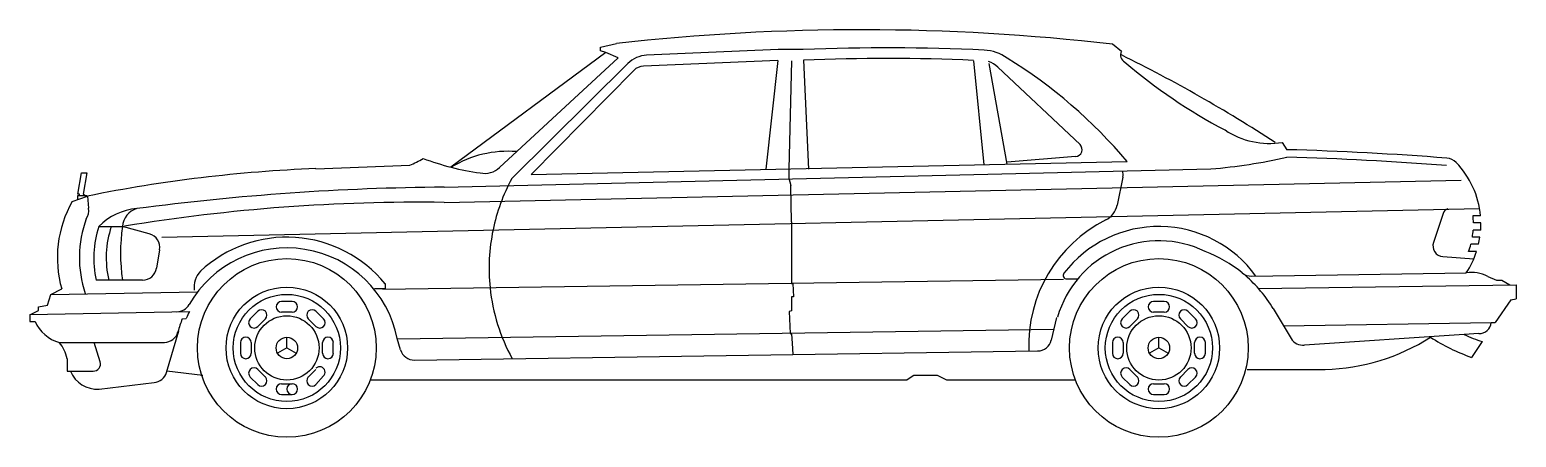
# Model space of a CAD drawing. Extents: x -5.12 to 0.16, y 0 to 1.45.
import ezdxf

# ---------------------------------------------------------------- set-up
doc = ezdxf.new("R2010")
doc.units = 0
doc.header["$MEASUREMENT"] = 0
doc.layers.add('01', color=1, linetype='CONTINUOUS')
doc.layers.add('02', color=2, linetype='CONTINUOUS')

msp = doc.modelspace()

# ---------------------------------------------------------------- linework, layer by layer
at = {"layer": '01'}
for p, q in [((-2.4587, 1.3779), (-2.9256, 1.3578)), ((-2.3698, 1.3779), (-2.4587, 1.3779)), ((-3.4049, 0.9194), (-2.9928, 1.3284)), ((-2.46, 1.3397), (-2.9374, 1.3192)), ((-2.46, 1.3397), (-2.5024, 0.9525)), ((-2.4112, 1.3384), (-2.4198, 0.9525)), ((-2.3681, 1.3399), (-2.35, 0.9525)), ((-1.764, 1.3384), (-1.728, 0.9687)), ((-1.7097, 1.328), (-1.6461, 0.9705)), ((-3.3361, 0.9336), (-2.9714, 1.304)), ((-1.6779, 1.3154), (-1.3854, 1.0406)), ((-3.6454, 0.8887), (-0.9205, 0.9541)), ((-3.3361, 0.9336), (-1.218, 0.9798)), ((-2.4198, 0.9525), (-2.4198, 0.9207)), ((-1.4012, 0.9975), (-1.6451, 0.9779)), ((-4.9471, 0.8636), (-4.9344, 0.9398)), ((-4.9344, 0.9398), (-4.9154, 0.9398)), ((-4.9154, 0.9398), (-4.9281, 0.8636)), ((-3.6454, 0.8347), (-0.0317, 0.9136)), ((-2.4198, 0.9207), (-2.4136, 0.8954)), ((-1.2337, 0.925), (-1.2541, 0.8251)), ((-4.9149, 0.8584), (-4.9487, 0.8584)), ((-4.9487, 0.8584), (-4.9487, 0.8455)), ((-4.9408, 0.8636), (-4.9471, 0.8636)), ((-4.9408, 0.8572), (-4.9408, 0.8636)), ((-4.9281, 0.8636), (-4.9154, 0.8572)), ((-4.9122, 0.8572), (-4.909, 0.8138)), ((-2.4112, 0.7656), (-2.4136, 0.8954)), ((-4.6487, 0.7112), (0.0341, 0.8134)), ((-0.0952, 0.7954), (-0.1295, 0.6923)), ((-4.8727, 0.7493), (-4.7884, 0.7493)), ((-4.693, 0.7233), (-4.7884, 0.7493)), ((-2.4112, 0.7656), (-2.4112, 0.5463)), ((-4.6562, 0.6659), (-4.667, 0.6012)), ((-0.0961, 0.6423), (0.0138, 0.6344)), ((-0.7762, 0.5726), (-0.0132, 0.5842)), ((-4.7171, 0.5588), (-4.8814, 0.5588)), ((-3.8626, 0.5266), (-1.4441, 0.5621)), ((-3.8549, 0.5461), (-3.8549, 0.5271)), ((-2.4112, 0.5463), (-2.4061, 0.5463)), ((-2.4061, 0.5463), (-2.4037, 0.4988)), ((-1.4324, 0.5627), (-1.3935, 0.5633)), ((-0.7512, 0.5285), (0.1646, 0.5423)), ((-5.0424, 0.508), (-4.5212, 0.5171)), ((-4.1851, 0.4826), (-4.2232, 0.4826)), ((-3.8549, 0.5271), (-3.893, 0.5271)), ((-2.4037, 0.4988), (-2.4112, 0.4988)), ((-2.4112, 0.4988), (-2.4112, 0.4489)), ((-1.0863, 0.4826), (-1.1244, 0.4826)), ((-5.1179, 0.4369), (-4.5504, 0.4467)), ((-4.5759, 0.4209), (-4.5615, 0.4226)), ((-4.3075, 0.4477), (-4.3344, 0.4208)), ((-4.1851, 0.4445), (-4.2232, 0.4445)), ((-4.074, 0.4208), (-4.1009, 0.4477)), ((-2.4112, 0.4489), (-2.4187, 0.4465)), ((-2.4187, 0.4465), (-2.416, 0.3692)), ((-1.4875, 0.3456), (-1.4675, 0.4263)), ((-1.2087, 0.4477), (-1.2356, 0.4208)), ((-1.0863, 0.4445), (-1.1244, 0.4445)), ((-0.9752, 0.4208), (-1.0021, 0.4477)), ((-0.699, 0.4572), (-0.6355, 0.3515)), ((-4.6317, 0.2308), (-4.5885, 0.3785)), ((-4.2805, 0.4208), (-4.3075, 0.3938)), ((-4.1009, 0.3938), (-4.1279, 0.4208)), ((-3.8114, 0.3496), (-1.4781, 0.3838)), ((-1.1817, 0.4208), (-1.2087, 0.3938)), ((-1.0021, 0.3938), (-1.0291, 0.4208)), ((-0.6623, 0.3962), (0.0758, 0.4074)), ((-5.0127, 0.3363), (-4.6394, 0.3371)), ((-4.8677, 0.2678), (-4.8888, 0.3365)), ((-4.3693, 0.3365), (-4.3693, 0.2984)), ((-4.3312, 0.3365), (-4.3312, 0.2984)), ((-4.2042, 0.3175), (-4.2372, 0.2984)), ((-4.2042, 0.3175), (-4.2042, 0.3556)), ((-4.2042, 0.3175), (-4.1712, 0.2984)), ((-4.0772, 0.2984), (-4.0772, 0.3365)), ((-4.0391, 0.2984), (-4.0391, 0.3365)), ((-3.8001, 0.3109), (-3.8118, 0.3509)), ((-2.416, 0.3692), (-2.4112, 0.3665)), ((-2.4112, 0.3665), (-2.4086, 0.3342)), ((-2.4086, 0.3342), (-2.4061, 0.2942)), ((-1.2705, 0.3365), (-1.2705, 0.2984)), ((-1.2324, 0.3365), (-1.2324, 0.2984)), ((-1.1054, 0.3175), (-1.1384, 0.2984)), ((-1.1054, 0.3175), (-1.1054, 0.3556)), ((-1.1054, 0.3175), (-1.0724, 0.2984)), ((-0.9784, 0.2984), (-0.9784, 0.3365)), ((-0.9403, 0.2984), (-0.9403, 0.3365)), ((-0.0204, 0.3649), (-0.5885, 0.327)), ((-3.7505, 0.2743), (-1.5361, 0.3067)), ((-4.9725, 0.2349), (-4.8919, 0.2349)), ((-4.3344, 0.2142), (-4.3075, 0.1873)), ((-4.3075, 0.2412), (-4.2805, 0.2142)), ((-4.1279, 0.2142), (-4.1009, 0.2412)), ((-4.1009, 0.1873), (-4.074, 0.2181)), ((-1.2356, 0.2142), (-1.2087, 0.1873)), ((-1.2087, 0.2412), (-1.1817, 0.2142)), ((-1.0291, 0.2142), (-1.0021, 0.2412)), ((-1.0021, 0.1873), (-0.9752, 0.2142)), ((-4.2232, 0.1905), (-4.1851, 0.1905)), ((-1.1244, 0.1905), (-1.0863, 0.1905)), ((-4.2232, 0.1524), (-4.1851, 0.1524)), ((-1.1244, 0.1524), (-1.0863, 0.1524))]:
    msp.add_line(p, q, dxfattribs=at)
for centre, radius in [((-4.2042, 0.3175), 0.2159), ((-1.1054, 0.3175), 0.2159), ((-4.2042, 0.3175), 0.1905), ((-1.1054, 0.3175), 0.1905), ((-4.2042, 0.3175), 0.1143), ((-1.1054, 0.3175), 0.1143), ((-4.2042, 0.3175), 0.0381), ((-1.1054, 0.3175), 0.0381)]:
    msp.add_circle(centre, radius, dxfattribs=at)
for centre, radius, start, end in [((-2.0674, -5.8007), 7.185, 87.27608, 92.41236), ((-1.7332, 1.224), 0.1524, 54.3534, 87.2761), ((-2.9212, 1.2563), 0.1016, 92.4695, 134.7857), ((-2.0674, -5.8007), 7.1469, 87.56633, 92.41164), ((-1.7324, 1.2621), 0.0762, 44.4213, 73.5408), ((-2.5822, -0.17), 1.7842, 40.126, 58.2883), ((-2.9352, 1.2684), 0.0508, 92.4695, 135.4422), ((-3.4186, 0.6305), 0.386, 85.412, 121.4627), ((-1.4036, 1.0228), 0.0254, 275.3145, 44.4213), ((-1.0664, 2.7974), 1.8491, 274.5256, 282.9828), ((-0.941, -9.8136), 10.8131, 85.45271, 88.46294), ((-2.8154, 0.6008), 0.6701, 151.6112, 168.2811), ((-1.2834, 0.9352), 0.0508, 348.4363, 12.9703), ((-3.5734, -8.0089), 8.8981, 90.46376, 97.51806), ((-4.9591, 0.805), 0.0508, 326.0498, 9.9967), ((-4.7185, 0.5968), 0.2168, 95.0473, 135.3118), ((-4.719, 0.7459), 0.0694, 105.5025, 177.1778), ((-3.7367, -5.6316), 6.467, 89.19057, 99.29609), ((-1.3288, 0.8404), 0.0762, 296.791, 348.4363), ((-0.0711, 0.7874), 0.0254, 106.8043, 161.5651), ((-4.5403, 0.6385), 0.4011, 159.8705, 198.4461), ((-4.5403, 0.6385), 0.3503, 161.5708, 193.1569), ((-4.4958, 0.6385), 0.3503, 161.5708, 193.1569), ((-4.128, 0.6541), 0.6672, 171.7928, 188.2072), ((-1.0697, 0.3274), 0.4984, 116.791, 182.1437), ((-1.1054, 0.3239), 0.4254, 35.8262, 142.4513), ((-4.7063, 0.6743), 0.0508, 350.5377, 74.7449), ((-4.2042, 0.2604), 0.4508, 39.2269, 132.9618), ((-2.8284, 0.6005), 0.6574, 168.026, 186.054), ((-1.1054, 0.3239), 0.3746, 63.9083, 163.9896), ((-0.0934, 0.6803), 0.0381, 161.5651, 265.9144), ((-4.2042, 0.2731), 0.4001, 11.2261, 150.2479), ((-1.1157, 0.2068), 0.4861, 50.8912, 68.8936), ((-4.7171, 0.6096), 0.0508, 270, 350.5377), ((-4.4513, 0.5333), 0.0828, 136.5542, 187.4124), ((-1.4326, 0.5754), 0.0127, 142.4513, 270.8681), ((-0.777, 0.6234), 0.0508, 230.8912, 270.8681), ((-2.8154, 0.6008), 0.6701, 185.9554, 208.6695), ((-1.1157, 0.2068), 0.4861, 31.003, 49.1745), ((-4.2232, 0.4636), 0.0191, 90, 270), ((-4.1851, 0.4636), 0.0191, 270, 90), ((-1.1244, 0.4636), 0.0191, 90, 270), ((-1.0863, 0.4636), 0.0191, 270, 90), ((-4.5956, 0.4968), 0.0508, 270.8681, 330.2479), ((-4.2042, 0.2731), 0.3874, 153.3715, 157.2825), ((-4.294, 0.4342), 0.0191, 315, 135), ((-4.1144, 0.4342), 0.0191, 45, 225), ((-1.1952, 0.4342), 0.0191, 315, 135), ((-1.0156, 0.4342), 0.0191, 45, 225), ((-4.6402, 0.3879), 0.0508, 270.8681, 345.2457), ((-4.2042, 0.2731), 0.4001, 158.3141, 165.2457), ((-4.3209, 0.4073), 0.0191, 135, 315), ((-4.0874, 0.4073), 0.0191, 225, 45), ((-1.2221, 0.4073), 0.0191, 135, 315), ((-0.9886, 0.4073), 0.0191, 225, 45), ((-4.3502, 0.3365), 0.0191, 0, 180), ((-4.0581, 0.3365), 0.0191, 0, 180), ((-1.5369, 0.3575), 0.0508, 270.8681, 346.0677), ((-1.2514, 0.3365), 0.0191, 0, 180), ((-0.9593, 0.3365), 0.0191, 0, 180), ((-0.5919, 0.3777), 0.0508, 211.003, 273.8141), ((-4.8919, 0.2604), 0.0254, 270, 17.1027), ((-4.3502, 0.2984), 0.0191, 180, 0), ((-4.0581, 0.2984), 0.0191, 180, 359.9999), ((-3.7513, 0.3251), 0.0508, 196.3235, 270.8681), ((-1.2514, 0.2984), 0.0191, 180, 0), ((-0.9593, 0.2984), 0.0191, 180, 0), ((-4.3209, 0.2277), 0.0191, 45, 225), ((-4.294, 0.2008), 0.0191, 225, 45), ((-4.1144, 0.2008), 0.0191, 135, 315), ((-4.0874, 0.2316), 0.0191, 311.419, 135), ((-1.2221, 0.2277), 0.0191, 45, 225), ((-1.1952, 0.2008), 0.0191, 225, 45), ((-1.0156, 0.2008), 0.0191, 135, 315), ((-0.9886, 0.2277), 0.0191, 315, 135), ((-4.2232, 0.1714), 0.0191, 90, 270), ((-4.1851, 0.1714), 0.0191, 89.99999999999999, 89.99997267924334), ((-1.1244, 0.1714), 0.0191, 90, 270), ((-1.0863, 0.1714), 0.0191, 270, 90)]:
    msp.add_arc(centre, radius, start, end, dxfattribs=at)
at = {"layer": '02'}
for p, q in [((-3.0899, 1.3868), (-3.0328, 1.3995)), ((-3.0899, 1.3741), (-3.0899, 1.3868)), ((-3.0709, 1.3678), (-3.0899, 1.3741)), ((-1.2387, 1.3716), (-1.2705, 1.397)), ((-3.0709, 1.3678), (-3.621, 0.96)), ((-3.4482, 0.9594), (-3.0264, 1.3487)), ((-3.0264, 1.3487), (-3.0709, 1.3678)), ((-0.6672, 1.0477), (-0.6502, 1.0222)), ((-4.1009, 0.9547), (-3.7673, 0.9675)), ((-4.9667, 0.838), (-4.9122, 0.8572)), ((0.0376, 0.7874), (0.0108, 0.7874)), ((0.039, 0.762), (0.0123, 0.762)), ((0.0355, 0.7112), (0.0085, 0.7112)), ((0.0383, 0.7366), (0.0116, 0.7366)), ((0.0235, 0.6604), (-0.0046, 0.6604)), ((0.0306, 0.6858), (0.0032, 0.6858)), ((0.063, 0.5715), (0.0948, 0.5588)), ((0.0948, 0.5588), (0.1138, 0.5588)), ((0.1138, 0.5588), (0.1418, 0.542)), ((0.1646, 0.5423), (0.1646, 0.4915)), ((-5.0551, 0.4699), (-5.0424, 0.508)), ((-5.0424, 0.508), (-5.0043, 0.5271)), ((0.1456, 0.4889), (0.0892, 0.4076)), ((0.1456, 0.4889), (0.1646, 0.4915)), ((-5.1179, 0.4369), (-5.1179, 0.4115)), ((-5.1122, 0.4381), (-5.0868, 0.4508)), ((-5.0868, 0.4636), (-5.0551, 0.4699)), ((-5.0868, 0.4508), (-5.0868, 0.4636)), ((-5.1179, 0.4115), (-5.0991, 0.4118)), ((0.0757, 0.4074), (0.0892, 0.4076)), ((0.0313, 0.3683), (-0.0204, 0.3649)), ((0.0438, 0.3399), (0.0052, 0.2841)), ((-4.9852, 0.2794), (-4.9852, 0.254)), ((-4.9852, 0.254), (-4.9852, 0.2349)), ((-4.9852, 0.2349), (-4.9725, 0.2349)), ((-4.5027, 0.2193), (-4.6306, 0.2348)), ((-1.9762, 0.2199), (-1.9996, 0.2044)), ((-1.8922, 0.2199), (-1.9762, 0.2199)), ((-1.8594, 0.2032), (-1.8922, 0.2199)), ((-0.7922, 0.2413), (-0.5148, 0.2413)), ((-4.8709, 0.1714), (-4.6762, 0.1945)), ((-1.9995, 0.2032), (-3.908, 0.2032)), ((-1.4016, 0.2032), (-1.8594, 0.2032))]:
    msp.add_line(p, q, dxfattribs=at)
for centre in [(-4.2042, 0.3175), (-1.1054, 0.3175)]:
    msp.add_circle(centre, 0.3175, dxfattribs=at)
for centre, radius, start, end in [((-2.1627, -6.2929), 7.7414, 83.38208, 96.45337), ((-1.2133, 1.3589), 0.0284, 153.4349, 243.4349), ((-3.5284, -3.2945), 5.1862, 56.8529, 63.8009), ((-0.003, 2.7532), 1.8739, 229.2559, 242.4247), ((-0.7117, 1.3312), 0.2869, 236.4104, 278.9114), ((-0.941, -9.8136), 10.8397, 85.45271, 88.46294), ((-3.8972, -4.1571), 5.1161, 92.2828, 101.4433), ((-3.8346, 1.161), 0.2048, 289.1922, 304.0028), ((-3.3865, 1.877), 0.9466, 249.3668, 262.0691), ((-3.5013, 1.0141), 0.0762, 258.0043, 314.1186), ((-0.0856, 0.9414), 0.0508, 43.8458, 85.4527), ((-0.2765, 0.758), 0.3155, 5.3483, 43.8458), ((-4.6187, 0.6385), 0.4011, 150.1833, 196.1237), ((-0.2765, 0.758), 0.2889, 0.7954, 5.8432), ((-0.2765, 0.758), 0.3155, 356.113, 0.7283), ((-0.2765, 0.758), 0.2889, 350.6791, 355.7539), ((-0.2765, 0.758), 0.3155, 346.7743, 351.4723), ((-0.2765, 0.758), 0.3155, 326.5792, 341.9838), ((-0.2765, 0.758), 0.2889, 340.2565, 345.5292), ((0.0059, 0.4636), 0.1221, 62.1027, 98.9726), ((-4.9716, 0.4706), 0.1404, 204.7468, 252.99), ((0.0321, 0.4124), 0.0441, 268.9678, 353.4982), ((-5.0986, 0.2598), 0.115, 9.7995, 41.683), ((-0.5317, 0.9679), 0.7268, 271.3331, 302.5992), ((0.2514, 0.9679), 0.7268, 237.4008, 250.2003), ((0.2514, 0.9679), 0.6614, 245.7406, 251.7114), ((-4.8794, 0.2709), 0.0998, 201.1247, 274.8645), ((-4.6805, 0.2451), 0.0508, 274.8645, 343.6765)]:
    msp.add_arc(centre, radius, start, end, dxfattribs=at)

doc.saveas('drawing.dxf')
